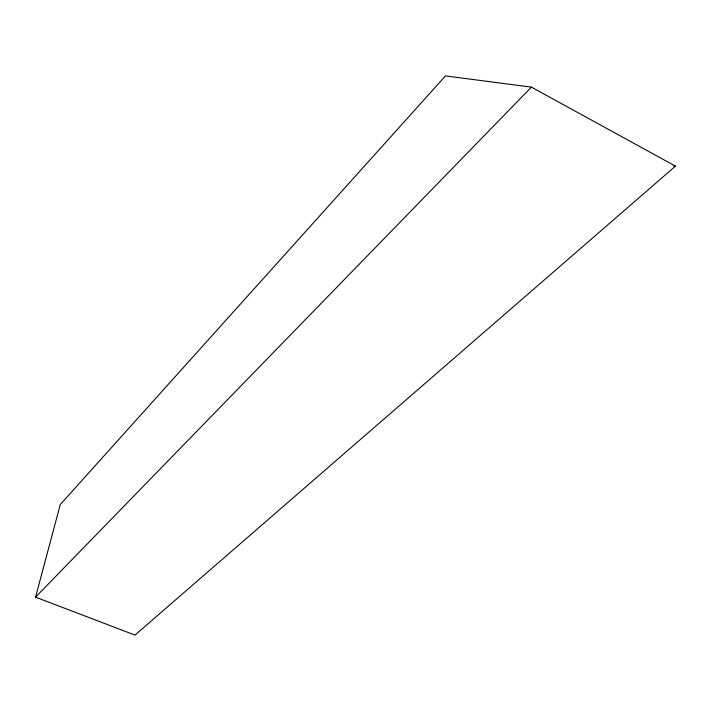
<?xml version="1.0" encoding="UTF-8"?>
<svg xmlns="http://www.w3.org/2000/svg" width="711" height="711" viewBox="0 0 711 711"><rect width="100%" height="100%" fill="white"/><g stroke="black" fill="none" stroke-linecap="round" stroke-linejoin="round"><path stroke-width="1.07" d="M35.55 597.142L60.257 504.561L445.468 75.908L531.41 87.133L675.45 166.134L135.001 635.092L35.55 597.142L531.41 87.133M673.281 165.69L675.45 166.134"/></g></svg>
